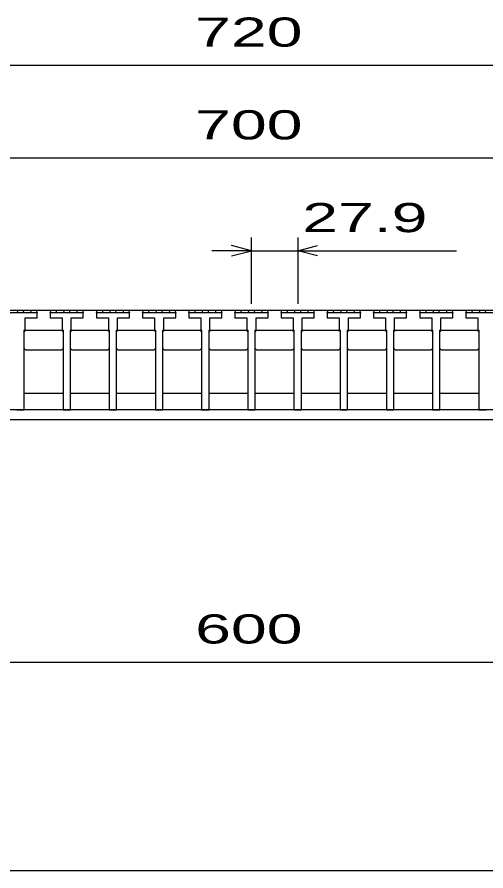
# Model space of a CAD drawing. Units: millimetres, scale not verified. Extents: x -1456 to 1385, y -1026 to 843.
# Drawn here: x -884 to -600, y -917 to -402 of the extents above; entities that cross this region are included whole.
import ezdxf
from ezdxf.enums import TextEntityAlignment as Align

# ---------------------------------------------------------------- set-up
doc = ezdxf.new("R2010")
doc.units = ezdxf.units.MM
doc.header["$LTSCALE"] = 8
for name, color, linetype, lineweight in [('0_2', 150, 'Continuous', 25), ('16', 3, 'Continuous', 25), ('19', 6, 'Continuous', 25), ('22', 2, 'Continuous', 25)]:
    doc.layers.add(name, color=color, linetype=linetype, lineweight=lineweight)
doc.styles.add('ベクトル', font='')
doc.styles.get('ベクトル').set_extended_font_data('ベクトル')

msp = doc.modelspace()

# ---------------------------------------------------------------- linework, layer by layer
at = {"layer": '0_2'}
msp.add_line((1384.8, -917.2), (-1383.2, -917.2), dxfattribs=at)
at = {"layer": '16'}
for p, q in [((-1086.8, -578.7), (-386.8, -578.7)), ((-871.5, -580.2), (-891.5, -580.2)), ((-883.45, -580.2), (-882.95, -578.7)), ((-882.95, -578.7), (-880.05, -578.7)), ((-880.05, -578.7), (-879.55, -580.2)), ((-875.4, -580.2), (-874.9, -578.7)), ((-874.9, -578.7), (-872, -578.7)), ((-872, -578.7), (-871.5, -580.2)), ((-871.5, -583.2), (-871.5, -580.2)), ((-863.6, -580.2), (-863.1, -578.7)), ((-863.6, -580.2), (-863.6, -583.2)), ((-843.6, -580.2), (-863.6, -580.2)), ((-863.1, -578.7), (-860.2, -578.7)), ((-860.2, -578.7), (-859.7, -580.2)), ((-855.55, -580.2), (-855.05, -578.7)), ((-855.05, -578.7), (-852.15, -578.7)), ((-852.15, -578.7), (-851.65, -580.2)), ((-847.5, -580.2), (-847, -578.7)), ((-847, -578.7), (-844.1, -578.7)), ((-844.1, -578.7), (-843.6, -580.2)), ((-843.6, -583.2), (-843.6, -580.2)), ((-835.7, -580.2), (-835.2, -578.7)), ((-835.7, -580.2), (-835.7, -583.2)), ((-815.7, -580.2), (-835.7, -580.2)), ((-835.2, -578.7), (-832.3, -578.7)), ((-832.3, -578.7), (-831.8, -580.2)), ((-827.65, -580.2), (-827.15, -578.7)), ((-827.15, -578.7), (-824.25, -578.7)), ((-824.25, -578.7), (-823.75, -580.2)), ((-819.6, -580.2), (-819.1, -578.7)), ((-819.1, -578.7), (-816.2, -578.7)), ((-816.2, -578.7), (-815.7, -580.2)), ((-815.7, -583.2), (-815.7, -580.2)), ((-807.8, -580.2), (-807.3, -578.7)), ((-807.8, -580.2), (-807.8, -583.2)), ((-787.8, -580.2), (-807.8, -580.2)), ((-807.3, -578.7), (-804.4, -578.7)), ((-804.4, -578.7), (-803.9, -580.2)), ((-799.75, -580.2), (-799.25, -578.7)), ((-799.25, -578.7), (-796.35, -578.7)), ((-796.35, -578.7), (-795.85, -580.2)), ((-791.7, -580.2), (-791.2, -578.7)), ((-791.2, -578.7), (-788.3, -578.7)), ((-788.3, -578.7), (-787.8, -580.2)), ((-787.8, -583.2), (-787.8, -580.2)), ((-779.9, -580.2), (-779.4, -578.7)), ((-779.9, -580.2), (-779.9, -583.2)), ((-759.9, -580.2), (-779.9, -580.2)), ((-779.4, -578.7), (-776.5, -578.7)), ((-776.5, -578.7), (-776, -580.2)), ((-771.85, -580.2), (-771.35, -578.7)), ((-771.35, -578.7), (-768.45, -578.7)), ((-768.45, -578.7), (-767.95, -580.2)), ((-763.8, -580.2), (-763.3, -578.7)), ((-763.3, -578.7), (-760.4, -578.7)), ((-760.4, -578.7), (-759.9, -580.2)), ((-759.9, -583.2), (-759.9, -580.2)), ((-752, -580.2), (-751.5, -578.7)), ((-752, -580.2), (-752, -583.2)), ((-732, -580.2), (-752, -580.2)), ((-751.5, -578.7), (-748.6, -578.7)), ((-748.6, -578.7), (-748.1, -580.2)), ((-743.95, -580.2), (-743.45, -578.7)), ((-743.45, -578.7), (-740.55, -578.7)), ((-740.55, -578.7), (-740.05, -580.2)), ((-735.9, -580.2), (-735.4, -578.7)), ((-735.4, -578.7), (-732.5, -578.7)), ((-732.5, -578.7), (-732, -580.2)), ((-732, -583.2), (-732, -580.2)), ((-724.1, -580.2), (-723.6, -578.7)), ((-724.1, -580.2), (-724.1, -583.2)), ((-704.1, -580.2), (-724.1, -580.2)), ((-723.6, -578.7), (-720.7, -578.7)), ((-720.7, -578.7), (-720.2, -580.2)), ((-716.05, -580.2), (-715.55, -578.7)), ((-715.55, -578.7), (-712.65, -578.7)), ((-712.65, -578.7), (-712.15, -580.2)), ((-708, -580.2), (-707.5, -578.7)), ((-707.5, -578.7), (-704.6, -578.7)), ((-704.6, -578.7), (-704.1, -580.2)), ((-704.1, -583.2), (-704.1, -580.2)), ((-696.2, -580.2), (-695.7, -578.7)), ((-696.2, -580.2), (-696.2, -583.2)), ((-676.2, -580.2), (-696.2, -580.2)), ((-695.7, -578.7), (-692.8, -578.7)), ((-692.8, -578.7), (-692.3, -580.2)), ((-688.15, -580.2), (-687.65, -578.7)), ((-687.65, -578.7), (-684.75, -578.7)), ((-684.75, -578.7), (-684.25, -580.2)), ((-680.1, -580.2), (-679.6, -578.7)), ((-679.6, -578.7), (-676.7, -578.7)), ((-676.7, -578.7), (-676.2, -580.2)), ((-676.2, -583.2), (-676.2, -580.2)), ((-668.3, -580.2), (-667.8, -578.7)), ((-668.3, -580.2), (-668.3, -583.2)), ((-648.3, -580.2), (-668.3, -580.2)), ((-667.8, -578.7), (-664.9, -578.7)), ((-664.9, -578.7), (-664.4, -580.2)), ((-660.25, -580.2), (-659.75, -578.7)), ((-659.75, -578.7), (-656.85, -578.7)), ((-656.85, -578.7), (-656.35, -580.2)), ((-652.2, -580.2), (-651.7, -578.7)), ((-651.7, -578.7), (-648.8, -578.7)), ((-648.8, -578.7), (-648.3, -580.2)), ((-648.3, -583.2), (-648.3, -580.2)), ((-640.4, -580.2), (-639.9, -578.7)), ((-640.4, -580.2), (-640.4, -583.2)), ((-620.4, -580.2), (-640.4, -580.2)), ((-639.9, -578.7), (-637, -578.7)), ((-637, -578.7), (-636.5, -580.2)), ((-632.35, -580.2), (-631.85, -578.7)), ((-631.85, -578.7), (-628.95, -578.7)), ((-628.95, -578.7), (-628.45, -580.2)), ((-624.3, -580.2), (-623.8, -578.7)), ((-623.8, -578.7), (-620.9, -578.7)), ((-620.9, -578.7), (-620.4, -580.2)), ((-620.4, -583.2), (-620.4, -580.2)), ((-612.5, -580.2), (-612, -578.7)), ((-612.5, -580.2), (-612.5, -583.2)), ((-592.5, -580.2), (-612.5, -580.2)), ((-612, -578.7), (-609.1, -578.7)), ((-609.1, -578.7), (-608.6, -580.2)), ((-604.45, -580.2), (-603.95, -578.7)), ((-603.95, -578.7), (-601.05, -578.7)), ((-601.05, -578.7), (-600.55, -580.2)), ((-878.75, -590.2), (-878.75, -583.2)), ((-878.75, -583.2), (-871.5, -583.2)), ((-863.6, -583.2), (-856.35, -583.2)), ((-856.35, -583.2), (-856.35, -590.2)), ((-850.85, -590.2), (-850.85, -583.2)), ((-850.85, -583.2), (-843.6, -583.2)), ((-835.7, -583.2), (-828.45, -583.2)), ((-828.45, -583.2), (-828.45, -590.2)), ((-822.95, -590.2), (-822.95, -583.2)), ((-822.95, -583.2), (-815.7, -583.2)), ((-807.8, -583.2), (-800.55, -583.2)), ((-800.55, -583.2), (-800.55, -590.2)), ((-795.05, -590.2), (-795.05, -583.2)), ((-795.05, -583.2), (-787.8, -583.2)), ((-779.9, -583.2), (-772.65, -583.2)), ((-772.65, -583.2), (-772.65, -590.2)), ((-767.15, -590.2), (-767.15, -583.2)), ((-767.15, -583.2), (-759.9, -583.2)), ((-752, -583.2), (-744.75, -583.2)), ((-744.75, -583.2), (-744.75, -590.2)), ((-739.25, -590.2), (-739.25, -583.2)), ((-739.25, -583.2), (-732, -583.2)), ((-724.1, -583.2), (-716.85, -583.2)), ((-716.85, -583.2), (-716.85, -590.2)), ((-711.35, -590.2), (-711.35, -583.2)), ((-711.35, -583.2), (-704.1, -583.2)), ((-696.2, -583.2), (-688.95, -583.2)), ((-688.95, -583.2), (-688.95, -590.2)), ((-683.45, -590.2), (-683.45, -583.2)), ((-683.45, -583.2), (-676.2, -583.2)), ((-668.3, -583.2), (-661.05, -583.2)), ((-661.05, -583.2), (-661.05, -590.2)), ((-655.55, -590.2), (-655.55, -583.2)), ((-655.55, -583.2), (-648.3, -583.2)), ((-640.4, -583.2), (-633.15, -583.2)), ((-633.15, -583.2), (-633.15, -590.2)), ((-627.65, -590.2), (-627.65, -583.2)), ((-627.65, -583.2), (-620.4, -583.2)), ((-612.5, -583.2), (-605.25, -583.2)), ((-605.25, -583.2), (-605.25, -590.2)), ((-879.25, -590.7), (-878.75, -590.2)), ((-879.25, -638.7), (-879.25, -590.7)), ((-879.25, -591.7), (-878.25, -590.7)), ((-878.25, -590.7), (-856.85, -590.7)), ((-856.85, -590.7), (-855.85, -591.7)), ((-856.35, -590.2), (-855.85, -590.7)), ((-855.85, -590.7), (-855.85, -638.7)), ((-851.35, -590.7), (-850.85, -590.2)), ((-851.35, -638.7), (-851.35, -590.7)), ((-851.35, -591.7), (-850.35, -590.7)), ((-850.35, -590.7), (-828.95, -590.7)), ((-828.95, -590.7), (-827.95, -591.7)), ((-828.45, -590.2), (-827.95, -590.7)), ((-827.95, -590.7), (-827.95, -638.7)), ((-823.45, -590.7), (-822.95, -590.2)), ((-823.45, -638.7), (-823.45, -590.7)), ((-823.45, -591.7), (-822.45, -590.7)), ((-822.45, -590.7), (-801.05, -590.7)), ((-801.05, -590.7), (-800.05, -591.7)), ((-800.55, -590.2), (-800.05, -590.7)), ((-800.05, -590.7), (-800.05, -638.7)), ((-795.55, -590.7), (-795.05, -590.2)), ((-795.55, -638.7), (-795.55, -590.7)), ((-795.55, -591.7), (-794.55, -590.7)), ((-794.55, -590.7), (-773.15, -590.7)), ((-773.15, -590.7), (-772.15, -591.7)), ((-772.65, -590.2), (-772.15, -590.7)), ((-772.15, -590.7), (-772.15, -638.7)), ((-767.65, -590.7), (-767.15, -590.2)), ((-767.65, -638.7), (-767.65, -590.7)), ((-767.65, -591.7), (-766.65, -590.7)), ((-766.65, -590.7), (-745.25, -590.7)), ((-745.25, -590.7), (-744.25, -591.7)), ((-744.75, -590.2), (-744.25, -590.7)), ((-744.25, -590.7), (-744.25, -638.7)), ((-739.75, -590.7), (-739.25, -590.2)), ((-739.75, -638.7), (-739.75, -590.7)), ((-739.75, -591.7), (-738.75, -590.7)), ((-738.75, -590.7), (-717.35, -590.7)), ((-717.35, -590.7), (-716.35, -591.7)), ((-716.85, -590.2), (-716.35, -590.7)), ((-716.35, -590.7), (-716.35, -638.7)), ((-711.85, -590.7), (-711.35, -590.2)), ((-711.85, -638.7), (-711.85, -590.7)), ((-711.85, -591.7), (-710.85, -590.7)), ((-710.85, -590.7), (-689.45, -590.7)), ((-689.45, -590.7), (-688.45, -591.7)), ((-688.95, -590.2), (-688.45, -590.7)), ((-688.45, -590.7), (-688.45, -638.7)), ((-683.95, -590.7), (-683.45, -590.2)), ((-683.95, -638.7), (-683.95, -590.7)), ((-683.95, -591.7), (-682.95, -590.7)), ((-682.95, -590.7), (-661.55, -590.7)), ((-661.55, -590.7), (-660.55, -591.7)), ((-661.05, -590.2), (-660.55, -590.7)), ((-660.55, -590.7), (-660.55, -638.7)), ((-656.05, -590.7), (-655.55, -590.2)), ((-656.05, -638.7), (-656.05, -590.7)), ((-656.05, -591.7), (-655.05, -590.7)), ((-655.05, -590.7), (-633.65, -590.7)), ((-633.65, -590.7), (-632.65, -591.7)), ((-633.15, -590.2), (-632.65, -590.7)), ((-632.65, -590.7), (-632.65, -638.7)), ((-628.15, -590.7), (-627.65, -590.2)), ((-628.15, -638.7), (-628.15, -590.7)), ((-628.15, -591.7), (-627.15, -590.7)), ((-627.15, -590.7), (-605.75, -590.7)), ((-605.75, -590.7), (-604.75, -591.7)), ((-605.25, -590.2), (-604.75, -590.7)), ((-604.75, -590.7), (-604.75, -638.7)), ((-878.25, -602.7), (-879.25, -601.7)), ((-856.85, -602.7), (-878.25, -602.7)), ((-855.85, -601.7), (-856.85, -602.7)), ((-850.35, -602.7), (-851.35, -601.7)), ((-828.95, -602.7), (-850.35, -602.7)), ((-827.95, -601.7), (-828.95, -602.7)), ((-822.45, -602.7), (-823.45, -601.7)), ((-801.05, -602.7), (-822.45, -602.7)), ((-800.05, -601.7), (-801.05, -602.7)), ((-794.55, -602.7), (-795.55, -601.7)), ((-773.15, -602.7), (-794.55, -602.7)), ((-772.15, -601.7), (-773.15, -602.7)), ((-766.65, -602.7), (-767.65, -601.7)), ((-745.25, -602.7), (-766.65, -602.7)), ((-744.25, -601.7), (-745.25, -602.7)), ((-738.75, -602.7), (-739.75, -601.7)), ((-717.35, -602.7), (-738.75, -602.7)), ((-716.35, -601.7), (-717.35, -602.7)), ((-710.85, -602.7), (-711.85, -601.7)), ((-689.45, -602.7), (-710.85, -602.7)), ((-688.45, -601.7), (-689.45, -602.7)), ((-682.95, -602.7), (-683.95, -601.7)), ((-661.55, -602.7), (-682.95, -602.7)), ((-660.55, -601.7), (-661.55, -602.7)), ((-655.05, -602.7), (-656.05, -601.7)), ((-633.65, -602.7), (-655.05, -602.7)), ((-632.65, -601.7), (-633.65, -602.7)), ((-627.15, -602.7), (-628.15, -601.7)), ((-605.75, -602.7), (-627.15, -602.7)), ((-604.75, -601.7), (-605.75, -602.7)), ((-879.25, -628.7), (-855.85, -628.7)), ((-851.35, -628.7), (-827.95, -628.7)), ((-823.45, -628.7), (-800.05, -628.7)), ((-795.55, -628.7), (-772.15, -628.7)), ((-767.65, -628.7), (-744.25, -628.7)), ((-739.75, -628.7), (-716.35, -628.7)), ((-711.85, -628.7), (-688.45, -628.7)), ((-683.95, -628.7), (-660.55, -628.7)), ((-656.05, -628.7), (-632.65, -628.7)), ((-628.15, -628.7), (-604.75, -628.7)), ((-883.75, -638.7), (-879.25, -638.7)), ((-855.85, -638.7), (-851.35, -638.7)), ((-827.95, -638.7), (-823.45, -638.7)), ((-800.05, -638.7), (-795.55, -638.7)), ((-772.15, -638.7), (-767.65, -638.7)), ((-744.25, -638.7), (-739.75, -638.7)), ((-716.35, -638.7), (-711.85, -638.7)), ((-688.45, -638.7), (-683.95, -638.7)), ((-660.55, -638.7), (-656.05, -638.7)), ((-632.65, -638.7), (-628.15, -638.7)), ((-604.75, -638.7), (-600.25, -638.7))]:
    msp.add_line(p, q, dxfattribs=at)
at = {"layer": '19'}
for p, q in [((-382.8, -638.7), (-1090.8, -638.7)), ((-1095.8, -644.7), (-377.8, -644.7))]:
    msp.add_line(p, q, dxfattribs=at)
at = {"layer": '22', "color": 4}
for p, q in [((-1096.8, -430.7), (-376.8, -430.7)), ((-1086.8, -486.7), (-386.8, -486.7)), ((-742, -574.7), (-742, -534.7)), ((-714.1, -534.7), (-714.1, -574.7)), ((-742, -542.7), (-754, -539.5)), ((-714.1, -542.7), (-702.1, -539.5)), ((-742, -542.7), (-766, -542.7)), ((-754, -545.9), (-742, -542.7)), ((-742, -542.7), (-714.1, -542.7)), ((-702.1, -545.9), (-714.1, -542.7)), ((-714.1, -542.7), (-618.1, -542.7)), ((-1036.8, -791.1), (-436.8, -791.1))]:
    msp.add_line(p, q, dxfattribs=at)

# ---------------------------------------------------------------- texts
at = {"layer": '22', "style": 'ベクトル', "width": 1.65}
for s, p in [(' 720 ', (-786.8, -410.7)), (' 700 ', (-786.8, -466.7)), (' 27.9 ', (-722.1, -522.7)), (' 600 ', (-786.8, -771.1))]:
    msp.add_text(s, height=17.6, dxfattribs=at).set_placement(p, align=Align.MIDDLE_LEFT)

doc.saveas('drawing.dxf')
